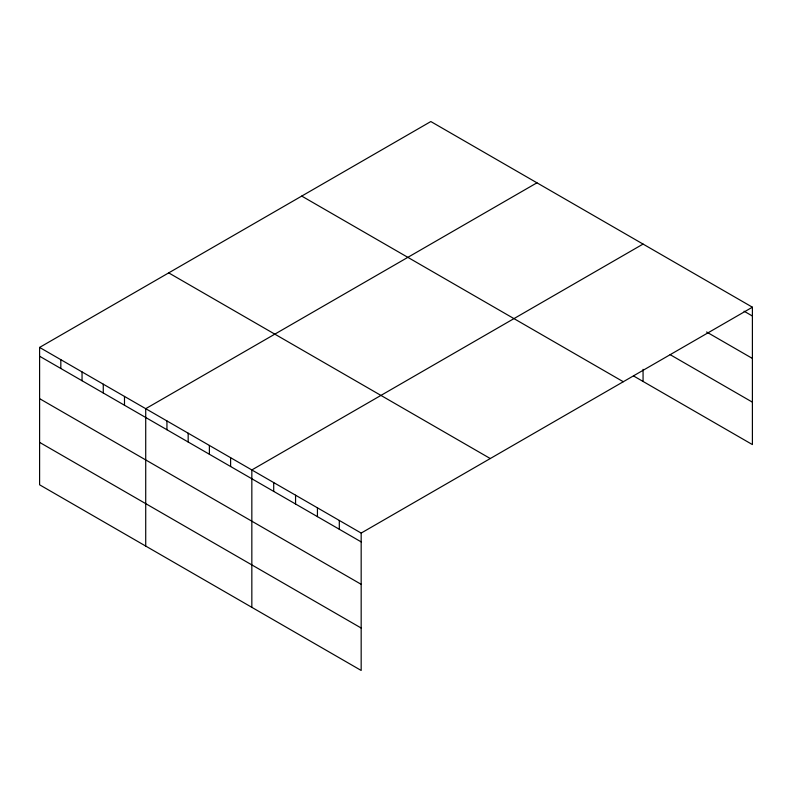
<?xml version="1.0" encoding="UTF-8"?>
<svg xmlns="http://www.w3.org/2000/svg" width="792" height="792" viewBox="0 0 792 792"><rect width="100%" height="100%" fill="white"/><g stroke="black" fill="none" stroke-linecap="round" stroke-linejoin="round"><path stroke-width="1.19" d="M39.6 347.421L361.172 533.075L361.172 670.458L39.6 484.803L39.6 347.421L430.828 121.542L752.4 307.197L752.4 444.579L633.521 375.943M536.946 182.813L145.718 408.682L145.718 546.064M643.064 244.075L251.836 469.953L251.836 607.335M361.172 533.075L752.4 307.197M744.074 311.207L752.4 316.018M706.583 331.987L752.4 358.439M670.141 354.658L752.4 402.158M301.722 196.079L623.294 381.734M168.706 272.884L490.278 458.538M39.6 356.232L361.172 541.886M39.6 398.663L361.172 584.318M39.6 442.372L361.172 628.026M643.064 369.339L643.064 381.457M339.303 520.453L339.303 529.264M317.434 507.821L317.434 516.641M295.565 495.198L295.565 504.019M273.705 482.575L273.705 491.387M230.611 457.697L230.611 466.518M209.385 445.441L209.385 454.262M188.169 433.194L188.169 442.005M166.944 420.938L166.944 429.749M124.492 396.436L124.492 405.247M103.267 384.179L103.267 392.99M82.051 371.923L82.051 380.744M60.826 359.667L60.826 368.488"/></g></svg>
